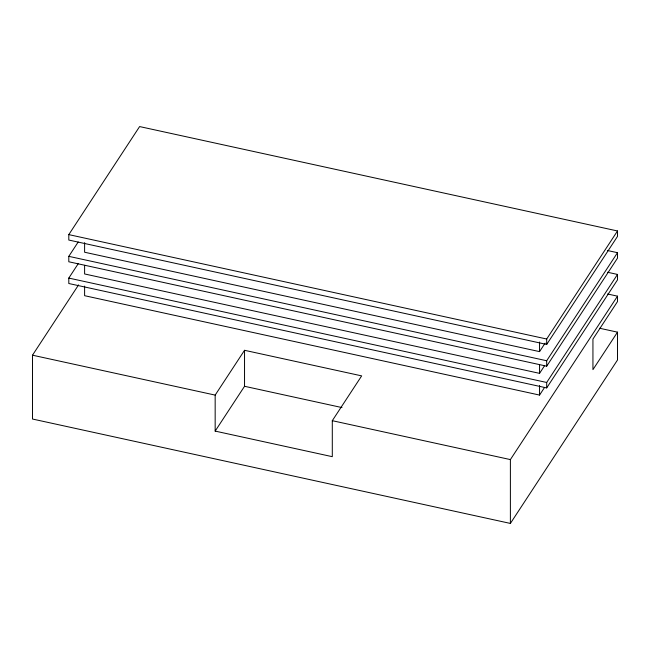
<?xml version="1.0" encoding="UTF-8"?>
<svg xmlns="http://www.w3.org/2000/svg" width="650" height="650" viewBox="0 0 650 650"><rect width="100%" height="100%" fill="white"/><g stroke="black" fill="none" stroke-linecap="round" stroke-linejoin="round"><path stroke-width="0.97" d="M68.803 234.618L139.612 126.571L617.5 230.969L617.5 236.397L546.691 344.443L68.803 240.045L68.803 234.618L546.691 339.016L617.5 230.969M607.587 250.534L617.5 252.696L617.5 258.131L546.691 366.178L68.803 261.779L68.803 256.344L78.203 241.995M607.587 272.261L617.5 274.43L617.5 279.866L546.691 387.912L68.803 283.514L68.803 278.078L78.203 263.729M599.658 328.258L617.5 332.158L617.5 360.002L510.388 523.429L32.5 419.031L32.5 355.192L78.561 284.911M215.166 395.102L244.538 350.293L361.668 375.879L332.296 420.688L332.296 456.682L215.166 431.096L215.166 395.102L32.5 355.192M215.166 431.096L244.538 386.287L244.538 350.293M84.606 242.645L84.606 252.232L539.557 351.618L545.106 343.151M546.691 366.178L546.691 360.742L617.5 252.696M84.606 265.33L84.606 273.959L539.557 373.352L544.554 365.731M546.691 387.912L546.691 382.476L617.5 274.43M84.606 286.106L84.606 295.693L539.557 395.078L544.554 387.465M510.388 523.429L510.388 459.591L617.5 296.164L607.587 293.995M617.5 332.158L592.938 369.639L592.938 339.081L617.5 301.592L617.5 296.164M68.803 256.344L546.691 360.742M68.803 278.078L546.691 382.476M244.538 386.287L341.981 407.574M332.296 420.688L510.388 459.591M546.691 339.016L546.691 344.443M539.557 342.03L539.557 351.618M539.557 364.723L539.557 373.352M539.557 385.491L539.557 395.078"/></g></svg>
